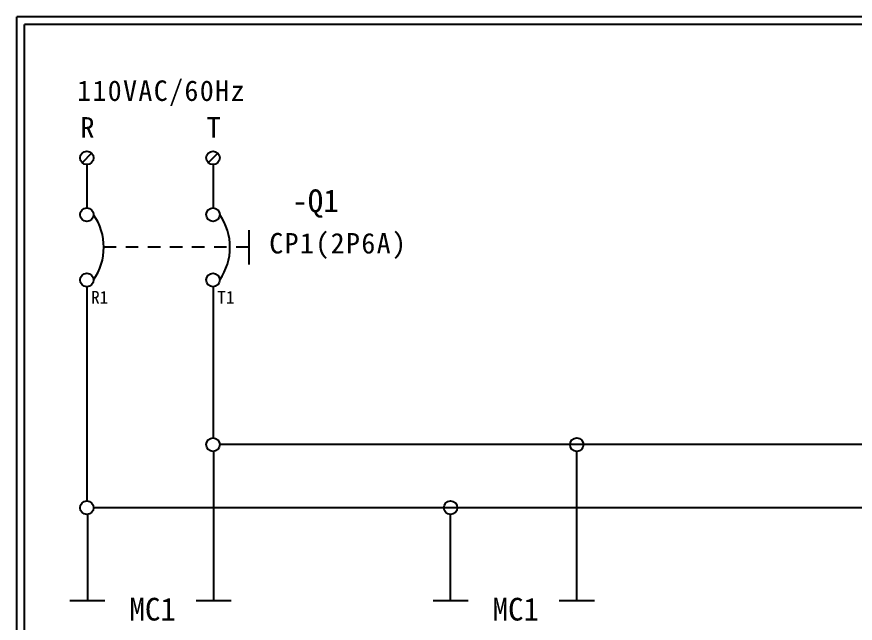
# Model space of a CAD drawing. Extents: x 10 to 297, y 3 to 207.
# Drawn here: x 10 to 142.9, y 110.8 to 207 of the extents above; entities that cross this region are included whole.
import ezdxf

# ---------------------------------------------------------------- set-up
doc = ezdxf.new("R2010")
doc.units = 0
doc.linetypes.add('HIDDEN9', pattern=[3.5, 2, -1.5])
doc.layers.get('0').update_dxf_attribs({"linetype": 'CONTINUOUS'})
doc.layers.add('圖框層', color=7, linetype='CONTINUOUS')
doc.layers.add('標尺寸層', color=3, linetype='CONTINUOUS')
doc.styles.add('STSL', font='kaiu.ttf')
doc.styles.add('標楷體', font='kaiu.ttf')

msp = doc.modelspace()

# ---------------------------------------------------------------- linework, layer by layer
for p, q in [((21.85, 185.35), (20.34, 183.83)), ((41.85, 185.35), (40.34, 183.83)), ((21.1, 164.1), (21.12, 130.19)), ((41.1, 164.1), (41.12, 140.19)), ((199.95, 139.12), (42.17, 139.12)), ((41.18, 138.05), (41.2, 114.4)), ((220.66, 129.12), (22.17, 129.12)), ((21.19, 128.05), (21.2, 114.4))]:
    msp.add_line(p, q)
at = {"color": 7, "linetype": 'HIDDEN9'}
msp.add_line((46.76, 170.41), (23.79, 170.41), dxfattribs=at)
for centre in [(21.1, 184.59), (41.1, 184.59), (21.1, 175.59), (41.1, 175.59), (21.1, 165.23), (41.1, 165.23), (41.1, 139.12), (98.75, 139.12), (21.1, 129.12), (78.75, 129.12)]:
    msp.add_circle(centre, 1.07)
at = {"color": 7}
for centre in [(14.74, 170.41), (34.74, 170.41)]:
    msp.add_arc(centre, 9.05, 325.1286, 34.8714, dxfattribs=at)
at = {"layer": '圖框層', "color": 7}
for p, q in [((297, 206.97), (10, 206.97)), ((10, 3), (10, 206.97)), ((295.75, 205.72), (11.25, 205.72)), ((11.25, 4.25), (11.25, 205.72))]:
    msp.add_line(p, q, dxfattribs=at)
at = {"layer": '標尺寸層', "color": 7}
for p, q in [((21.1, 183.52), (21.1, 176.66)), ((41.1, 183.52), (41.1, 176.66)), ((46.76, 173.14), (46.76, 167.68)), ((21.1, 164.16), (21.1, 164.1)), ((41.1, 164.16), (41.1, 164.1)), ((98.75, 114.4), (98.75, 138.05)), ((78.75, 114.4), (78.75, 128.05)), ((18.42, 114.4), (23.98, 114.4)), ((38.42, 114.4), (43.98, 114.4)), ((75.97, 114.4), (81.54, 114.4)), ((95.97, 114.4), (101.54, 114.4))]:
    msp.add_line(p, q, dxfattribs=at)

# ---------------------------------------------------------------- texts
at = {"color": 0, "char_height": 3.25, "style": '標楷體'}
for s, insert, width, attachment_point in [('\\pt6.5;{\\T1.1;110VAC/60Hz}', (19.55, 196.87), 35.213, 1), ('\\pt6.5;{\\T1.1;R}', (20.1, 191.05), 2, 1), ('\\pt6.5;{\\T1.1;T}', (40.1, 191.05), 2, 1), ('\\pt6.5;{\\T1.1;CP1(2P6A)}', (60.96, 172.68), 24.6072, 2)]:
    msp.add_mtext(s, dxfattribs=dict(at, insert=insert, width=width, attachment_point=attachment_point))
at = {"layer": '圖框層', "color": 4, "style": 'STSL'}
for s, height, p in [('-Q1', 3.6, (53.67, 175.99)), ('R1', 2, (21.78, 161.49)), ('T1', 2, (41.78, 161.49)), ('MC1', 3.6, (27.86, 111.23)), ('MC1', 3.6, (85.41, 111.23))]:
    msp.add_text(s, height=height, dxfattribs=at).set_placement(p)

doc.saveas('drawing.dxf')
